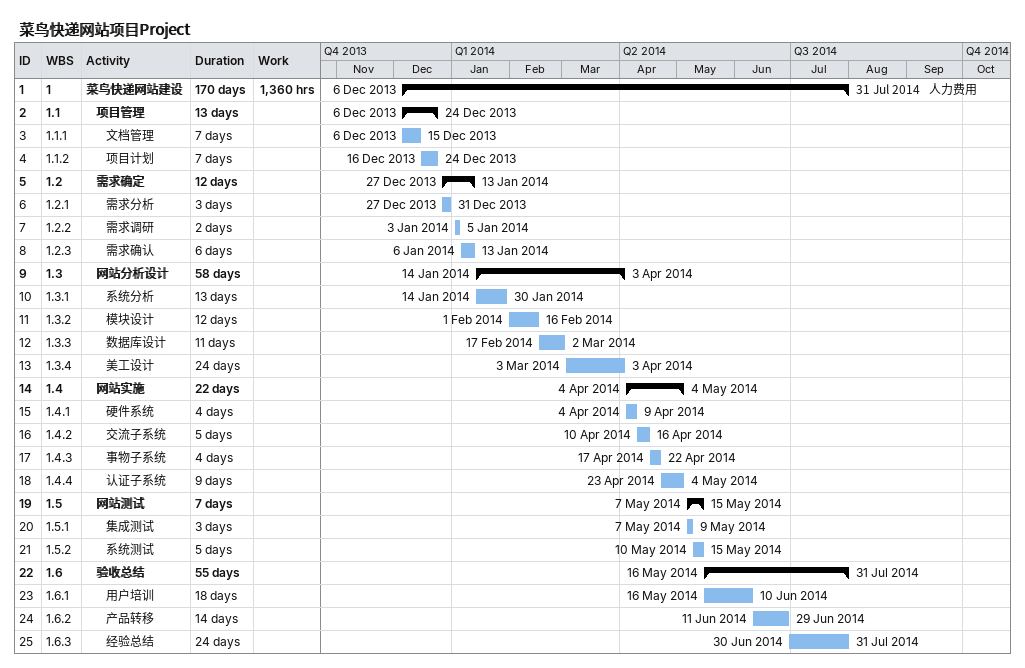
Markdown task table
菜鸟快递网站项目Project

| ID | WBS | Task | Duration | Start | Finish | Resources | Work (h) |
|---|---|---|---|---|---|---|---|
| 1 | 1 | **菜鸟快递网站建设** | 170d | 2013-12-06 | 2014-07-31 | 人力费用 | 1360 |
| 2 | 1.1 | **项目管理** | 13d | 2013-12-06 | 2013-12-24 |  |  |
| 3 | 1.1.1 | 文档管理 | 7d | 2013-12-06 | 2013-12-15 |  |  |
| 4 | 1.1.2 | 项目计划 | 7d | 2013-12-16 | 2013-12-24 |  |  |
| 5 | 1.2 | **需求确定** | 12d | 2013-12-27 | 2014-01-13 |  |  |
| 6 | 1.2.1 | 需求分析 | 3d | 2013-12-27 | 2013-12-31 |  |  |
| 7 | 1.2.2 | 需求调研 | 2d | 2014-01-03 | 2014-01-05 |  |  |
| 8 | 1.2.3 | 需求确认 | 6d | 2014-01-06 | 2014-01-13 |  |  |
| 9 | 1.3 | **网站分析设计** | 58d | 2014-01-14 | 2014-04-03 |  |  |
| 10 | 1.3.1 | 系统分析 | 13d | 2014-01-14 | 2014-01-30 |  |  |
| 11 | 1.3.2 | 模块设计 | 12d | 2014-02-01 | 2014-02-16 |  |  |
| 12 | 1.3.3 | 数据库设计 | 11d | 2014-02-17 | 2014-03-02 |  |  |
| 13 | 1.3.4 | 美工设计 | 24d | 2014-03-03 | 2014-04-03 |  |  |
| 14 | 1.4 | **网站实施** | 22d | 2014-04-04 | 2014-05-04 |  |  |
| 15 | 1.4.1 | 硬件系统 | 4d | 2014-04-04 | 2014-04-09 |  |  |
| 16 | 1.4.2 | 交流子系统 | 5d | 2014-04-10 | 2014-04-16 |  |  |
| 17 | 1.4.3 | 事物子系统 | 4d | 2014-04-17 | 2014-04-22 |  |  |
| 18 | 1.4.4 | 认证子系统 | 9d | 2014-04-23 | 2014-05-04 |  |  |
| 19 | 1.5 | **网站测试** | 7d | 2014-05-07 | 2014-05-15 |  |  |
| 20 | 1.5.1 | 集成测试 | 3d | 2014-05-07 | 2014-05-09 |  |  |
| 21 | 1.5.2 | 系统测试 | 5d | 2014-05-10 | 2014-05-15 |  |  |
| 22 | 1.6 | **验收总结** | 55d | 2014-05-16 | 2014-07-31 |  |  |
| 23 | 1.6.1 | 用户培训 | 18d | 2014-05-16 | 2014-06-10 |  |  |
| 24 | 1.6.2 | 产品转移 | 14d | 2014-06-11 | 2014-06-29 |  |  |
| 25 | 1.6.3 | 经验总结 | 24d | 2014-06-30 | 2014-07-31 |  |  |
